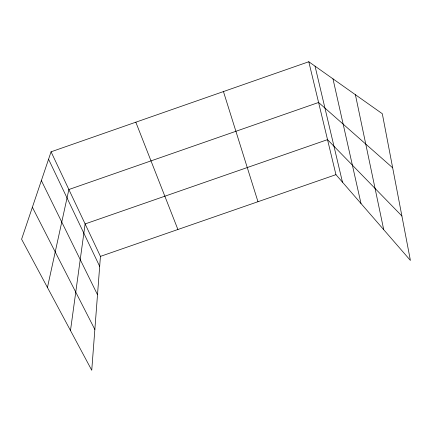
<?xml version="1.0" encoding="UTF-8"?>
<svg xmlns="http://www.w3.org/2000/svg" width="432" height="432" viewBox="0 0 432 432"><rect width="100%" height="100%" fill="white"/><g stroke="black" fill="none" stroke-linecap="round" stroke-linejoin="round"><path stroke-width="0.65" d="M51.068 151.805L100.435 256.376L91.741 370.256L21.6 239.215L51.068 151.805L308.794 61.744L382.315 113.735L410.4 260.42L335.95 174.663L308.794 61.744M70.486 330.539L85.12 223.933L327.526 139.639L401.895 215.989M47.444 287.501L68.872 189.513L318.589 102.476L392.672 167.81M100.435 256.376L335.95 174.663M32.378 207.247L94.851 329.503M41.364 180.592L97.508 294.743M48.562 159.235L99.673 266.366M135.821 122.186L177.903 229.5M223.447 91.568L257.98 201.717M315.036 66.155L342.468 182.174M332.975 78.845L361.006 203.526M355.396 94.694L383.724 229.694"/></g></svg>
